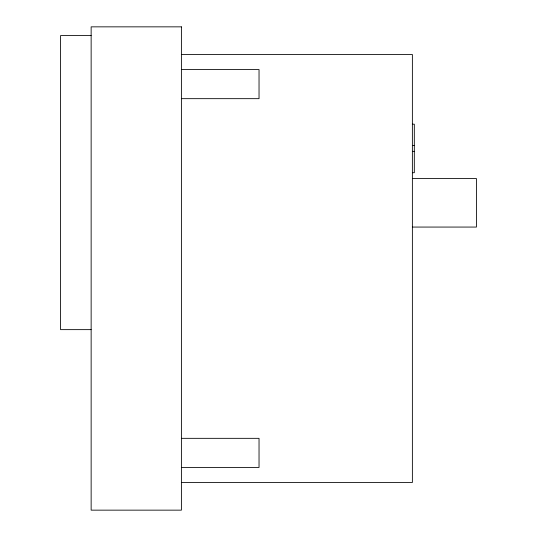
<?xml version="1.0" encoding="UTF-8"?>
<svg xmlns="http://www.w3.org/2000/svg" width="537" height="537" viewBox="0 0 537 537"><rect width="100%" height="100%" fill="white"/><g stroke="black" fill="none" stroke-linecap="round" stroke-linejoin="round"><path stroke-width="0.81" d="M91.142 35.583L60.574 35.583L60.574 329.637L91.142 329.637M181.399 54.506L412.376 54.506L412.376 482.494L181.399 482.494M181.399 69.548L259.035 69.548L259.035 98.667L181.399 98.667M412.376 124.188L414.316 124.188L414.316 172.713L412.376 172.713M412.376 145.54L414.316 145.54M412.376 151.36L414.316 151.36M412.376 178.539L476.426 178.539L476.426 227.064L412.376 227.064M181.399 438.333L259.035 438.333L259.035 467.452L181.399 467.452M181.399 26.85L91.142 26.85L91.142 510.15L181.399 510.15L181.399 26.85"/></g></svg>
